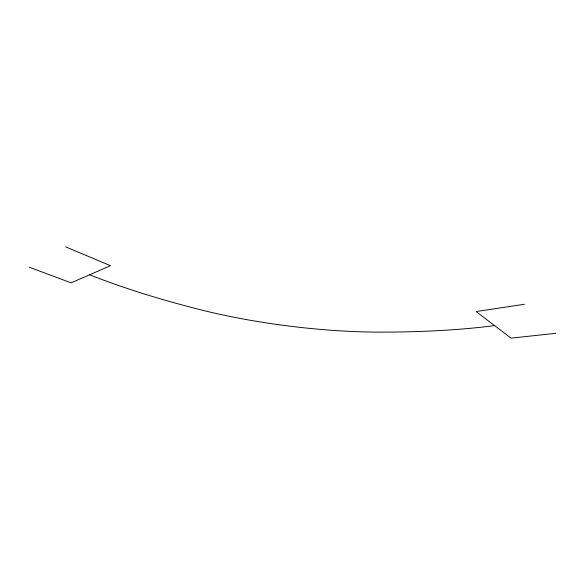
<?xml version="1.0" encoding="UTF-8"?>
<svg xmlns="http://www.w3.org/2000/svg" width="585" height="585" viewBox="0 0 585 585"><rect width="100%" height="100%" fill="white"/><g stroke="black" fill="none" stroke-linecap="round" stroke-linejoin="round"><path stroke-width="0.88" d="M524.35 304.28L476.117 311.549L511.078 338.152L555.75 333.304M29.25 267.206L71.085 282.855L110.463 265.707L65.644 246.848M89.615 274.782A540.262 156.136 3.9 0 0 200.509 309.757A181.738 39.444 7.2 0 0 378.232 332.119A535.626 155.113 10.4 0 0 494.617 325.626"/></g></svg>
